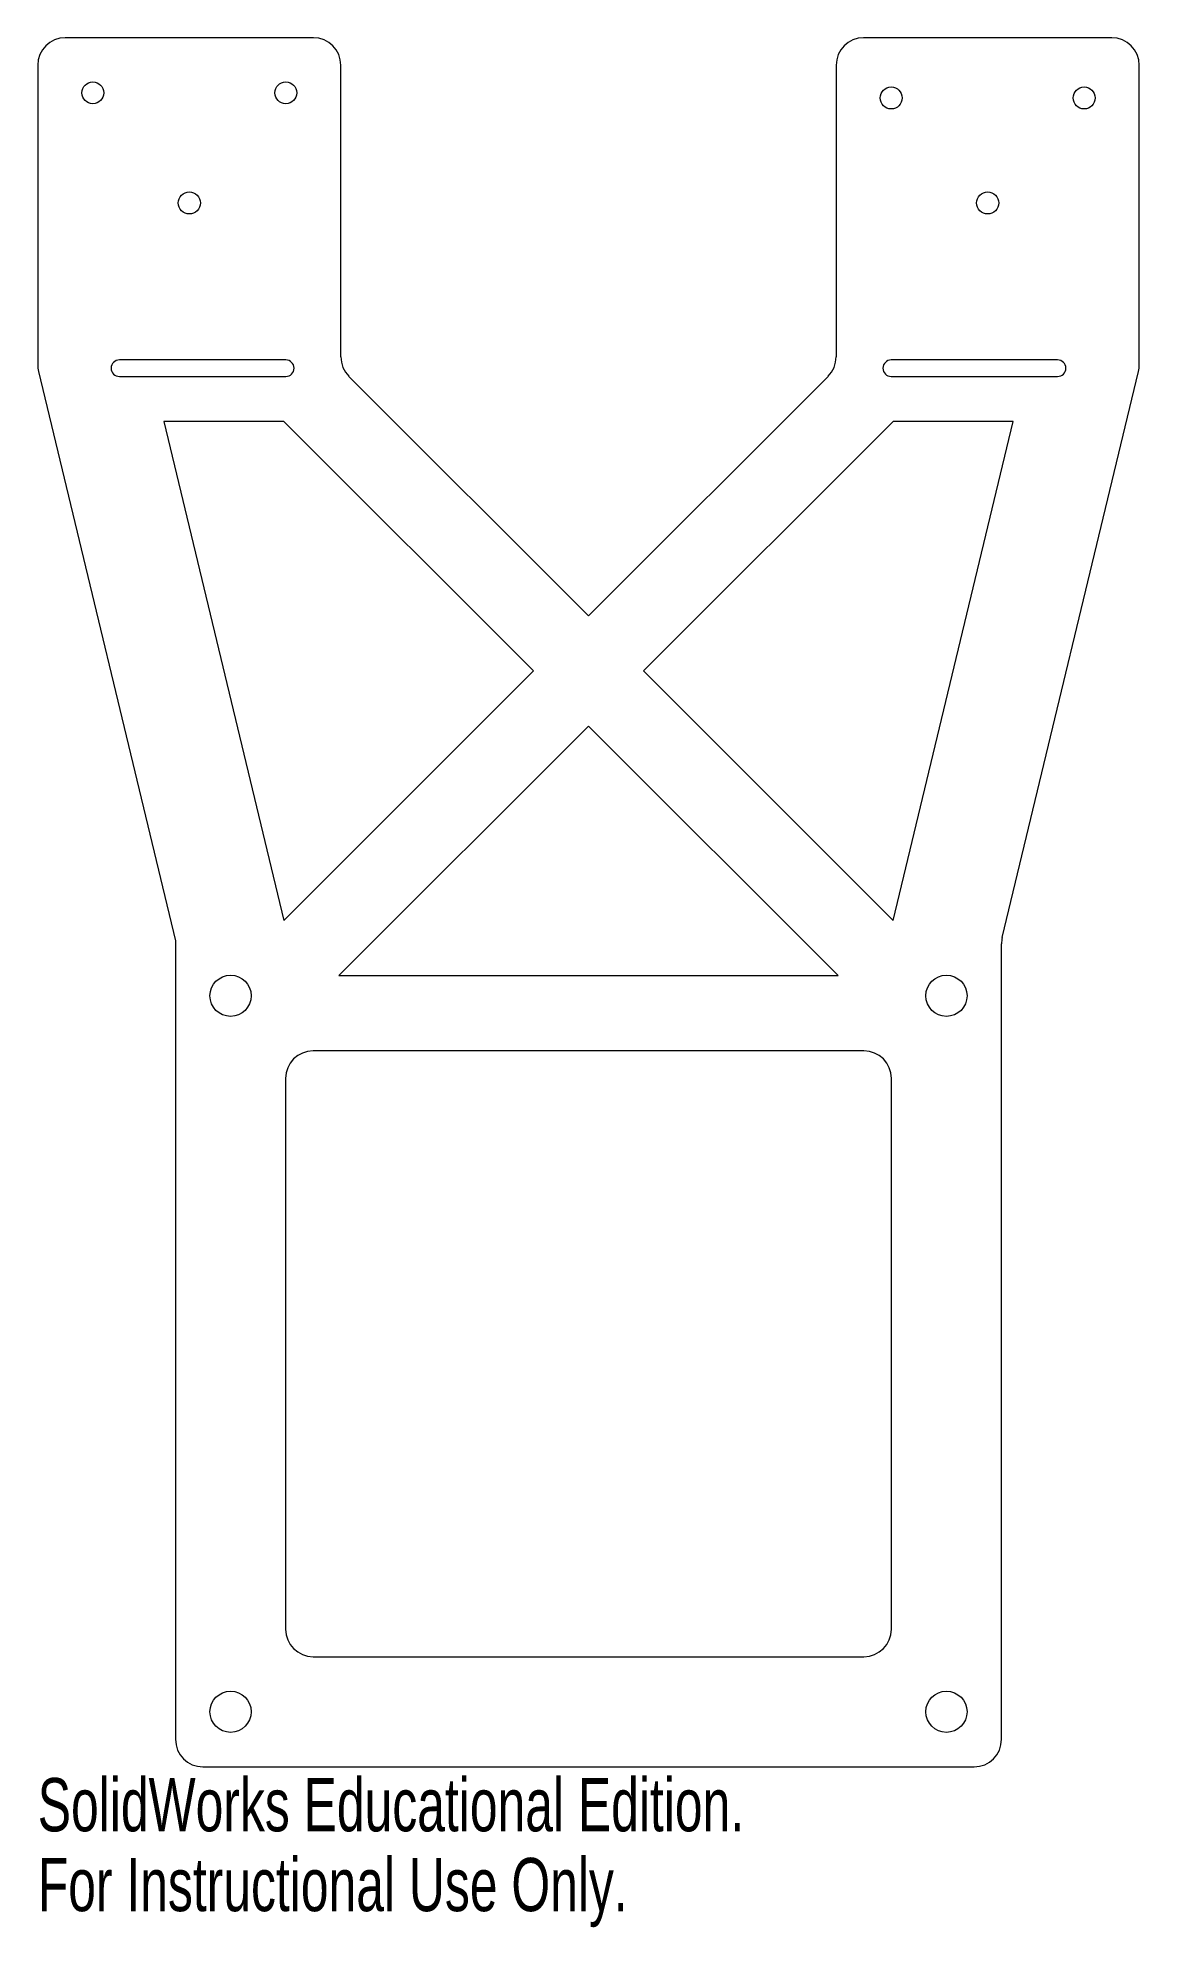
# Model space of a CAD drawing. Header units: millimetres. Extents: x -50 to 50, y -279 to -108.
import ezdxf

# ---------------------------------------------------------------- set-up
doc = ezdxf.new("R2010")
doc.units = ezdxf.units.MM
doc.styles.add('SLDTEXTSTYLE0', font='TXT', dxfattribs={"width": 0.7})

msp = doc.modelspace()

# ---------------------------------------------------------------- linework, layer by layer
at = {"color": 7, "linetype": 'Continuous', "lineweight": 15}
for p, q in [((-24.98, -107.57), (-47.5, -107.57)), ((47.5, -107.57), (24.98, -107.57)), ((-50, -110.07), (-50, -137.28)), ((-22.48, -136.54), (-22.48, -110.07)), ((22.48, -110.07), (22.48, -136.54)), ((50, -137.28), (50, -110.07)), ((-27.48, -136.82), (-42.59, -136.82)), ((42.59, -136.82), (27.48, -136.82)), ((-49.93, -137.86), (-37.5, -189.55)), ((-42.59, -138.32), (-27.48, -138.32)), ((0, -160.06), (-21.75, -138.31)), ((21.75, -138.31), (0, -160.06)), ((27.48, -138.32), (42.59, -138.32)), ((37.57, -189.26), (49.93, -137.86)), ((-38.55, -142.4), (-27.66, -187.71)), ((-27.66, -142.4), (-38.55, -142.4)), ((-5, -165.06), (-27.66, -142.4)), ((27.66, -142.4), (5, -165.06)), ((38.55, -142.4), (27.66, -142.4)), ((27.66, -187.71), (38.55, -142.4)), ((-27.66, -187.71), (-5, -165.06)), ((5, -165.06), (27.66, -187.71)), ((0, -170.06), (-22.66, -192.71)), ((22.66, -192.71), (0, -170.06)), ((-37.5, -189.55), (-37.5, -262.05)), ((37.5, -262.05), (37.5, -189.84)), ((-22.66, -192.71), (22.66, -192.71)), ((25, -199.55), (-25, -199.55)), ((-27.5, -202.05), (-27.5, -252.05)), ((27.5, -252.05), (27.5, -202.05)), ((-25, -254.55), (25, -254.55)), ((-35, -264.55), (35, -264.55))]:
    msp.add_line(p, q, dxfattribs=at)
for centre, radius in [((-45, -112.57), 1), ((-27.48, -112.57), 1), ((27.48, -113.03), 1), ((45, -113.03), 1), ((-36.24, -122.57), 1), ((36.24, -122.57), 1), ((-32.5, -194.55), 1.87), ((32.5, -194.55), 1.87), ((-32.5, -259.55), 1.87), ((32.5, -259.55), 1.87)]:
    msp.add_circle(centre, radius, dxfattribs=at)
for centre, radius, start, end in [((-47.5, -110.07), 2.5, 90, 180), ((-24.98, -110.07), 2.5, 0, 90), ((24.98, -110.07), 2.5, 90, 180), ((47.5, -110.07), 2.5, 0, 90), ((-42.59, -137.57), 0.75, 90, 270), ((-27.48, -137.57), 0.75, 270, 90), ((-19.98, -136.54), 2.5, 180, 225), ((19.98, -136.54), 2.5, 315, 0), ((27.48, -137.57), 0.75, 90, 270), ((42.59, -137.57), 0.75, 270, 90), ((-47.5, -137.28), 2.5, 180, 193.5208), ((47.5, -137.28), 2.5, 346.4792, 0), ((40, -189.84), 2.5, 166.4792, 180), ((-25, -202.05), 2.5, 90, 180), ((25, -202.05), 2.5, 0, 90), ((-25, -252.05), 2.5, 180, 270), ((25, -252.05), 2.5, 270, 0), ((-35, -262.05), 2.5, 180, 270), ((35, -262.05), 2.5, 270, 0)]:
    msp.add_arc(centre, radius, start, end, dxfattribs=at)

# ---------------------------------------------------------------- texts
at = {"color": 7, "linetype": 'Continuous', "char_height": 4.8336, "attachment_point": 1, "style": 'SLDTEXTSTYLE0'}
for s, insert in [('SolidWorks Educational Edition.', (-50, -265.57)), ('For Instructional Use Only.', (-50, -272.82))]:
    msp.add_mtext(s, dxfattribs=dict(at, insert=insert))

doc.saveas('drawing.dxf')
